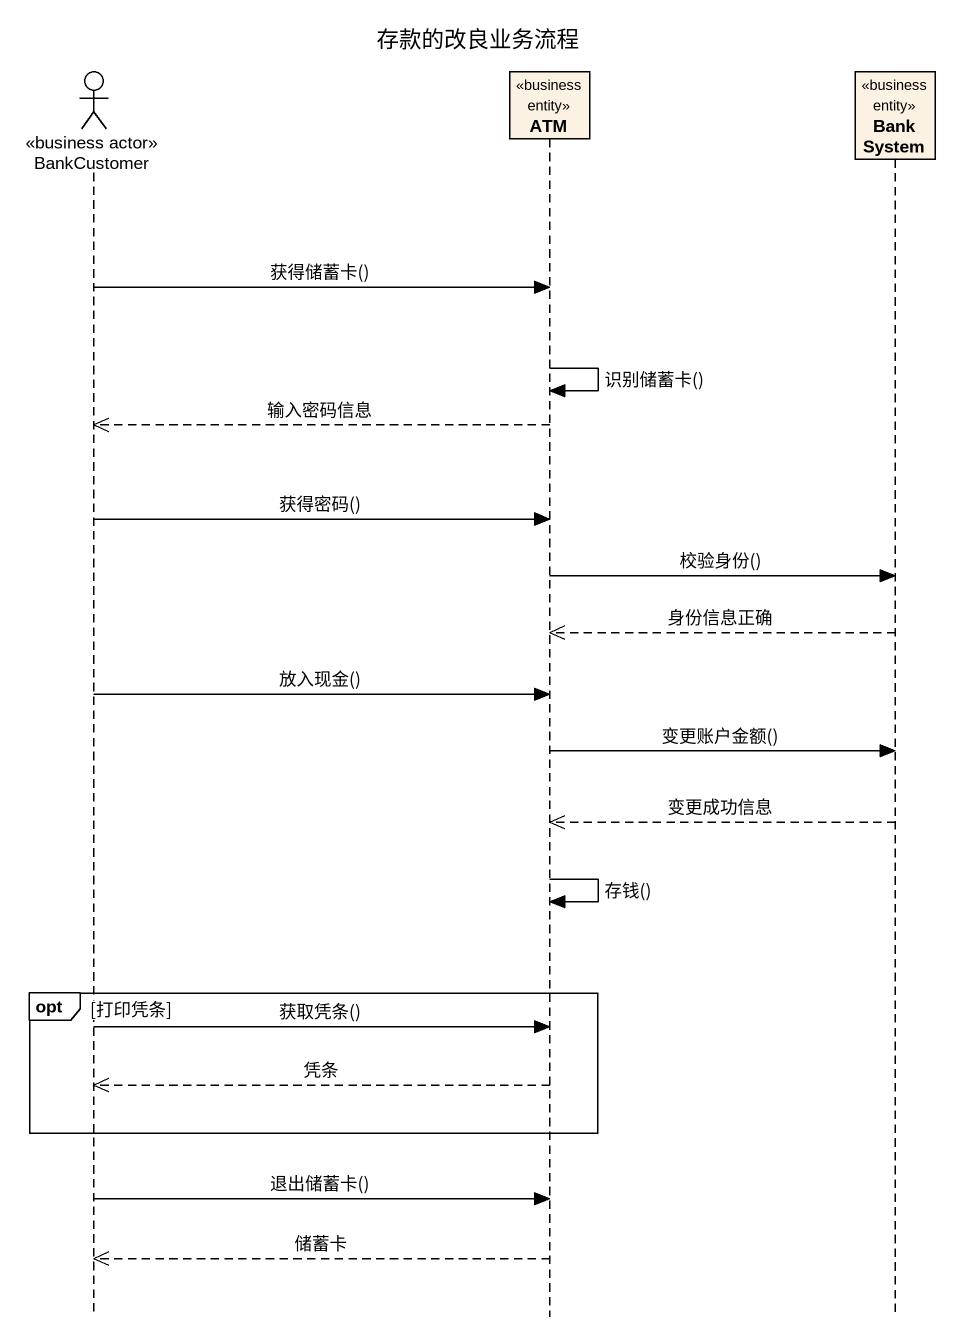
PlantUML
@startuml
title 存款的改良业务流程
hide footbox
actor BankCustomer <<business actor>>
participant ATM <<business entity>>
participant BankSystem <<business entity>>

BankCustomer -> ATM : 获得储蓄卡()
ATM -> ATM : 识别储蓄卡()
ATM -->> BankCustomer : 输入密码信息
BankCustomer -> ATM : 获得密码()
ATM -> BankSystem : 校验身份()
BankSystem -->> ATM : 身份信息正确
BankCustomer -> ATM : 放入现金()
ATM -> BankSystem : 变更账户金额()
BankSystem -->> ATM : 变更成功信息
ATM -> ATM : 存钱()
opt 打印凭条
  BankCustomer -> ATM : 获取凭条()
  ATM -->> BankCustomer : 凭条
end
BankCustomer -> ATM : 退出储蓄卡()
ATM -->> BankCustomer : 储蓄卡
@enduml
